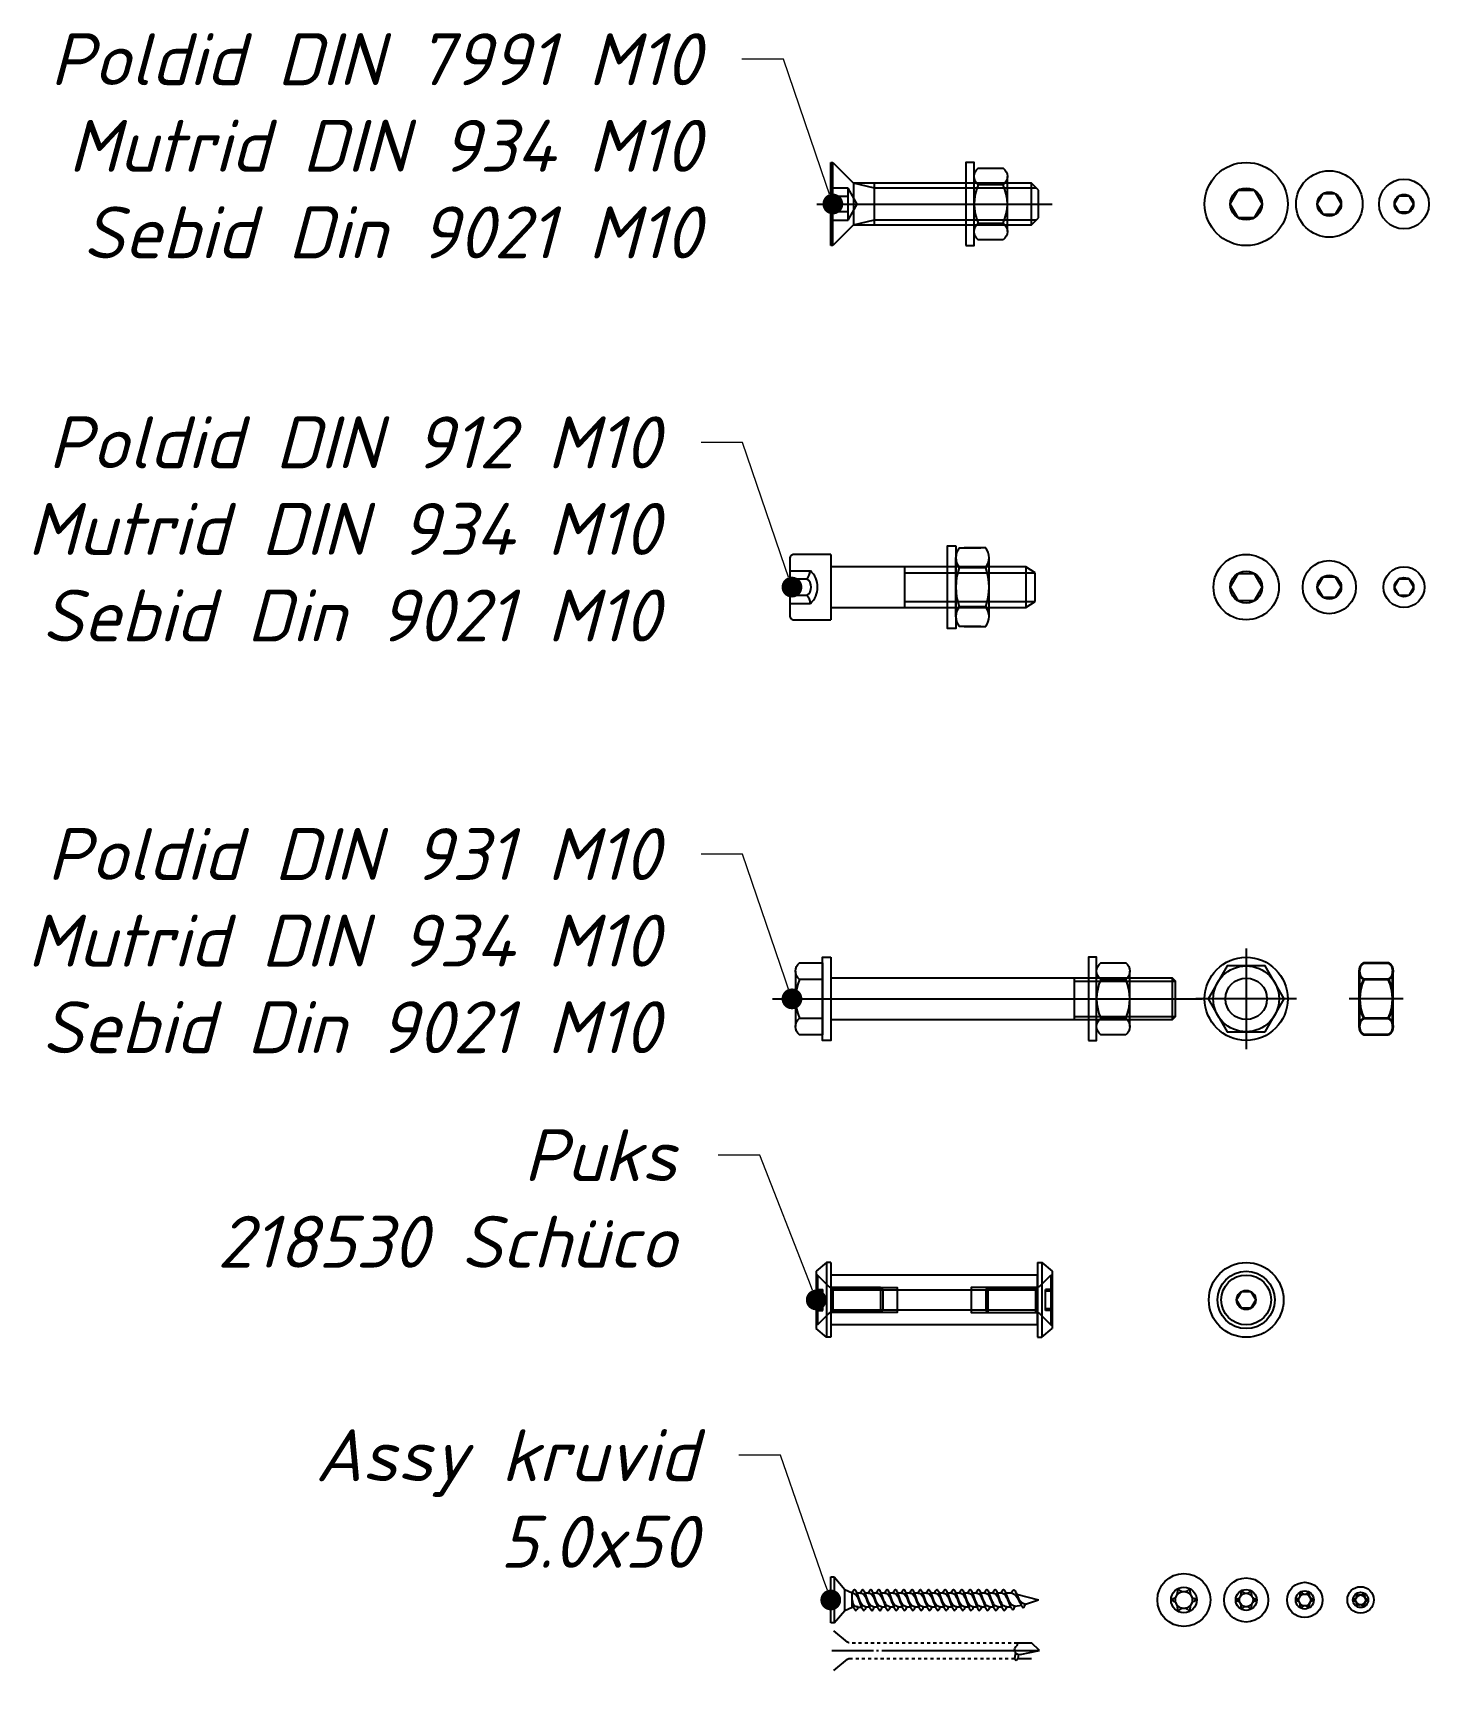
# Model space of a CAD drawing. Header units: millimetres. Extents: x -29692 to 34729, y -8412 to 43293.
# Drawn here: x -16602 to -16266.1, y 1218.2 to 1616.5 of the extents above; entities that cross this region are included whole.
import ezdxf
from ezdxf import colors
from ezdxf.entities.mleader import LeaderData, LeaderLine
from ezdxf.math import Vec2, Vec3

# ---------------------------------------------------------------- set-up
doc = ezdxf.new("R2010")
doc.units = ezdxf.units.MM
doc.linetypes.add('CENTER2', pattern=[28.575, 19.05, -3.175, 3.175, -3.175])
doc.linetypes.add('GOST2.303 5', pattern=[24, 20, -1.5, 1, -1.5])
doc.layers.add('_0_001_Профили', color=150, linetype='Continuous', lineweight=35)
doc.layers.add('_0_004_Текст_01', color=7, linetype='Continuous', lineweight=18)
doc.styles.add('_DZ_2.5', font='isocpeui.ttf', dxfattribs={"height": 2.5})

# ---------------------------------------------------------------- blocks, each defined once
blk = doc.blocks.new('Mutter-M10')
at = {"color": 0, "linetype": 'ByBlock', "lineweight": -2}
for p, q in [((-6.65, -2), (6.65, -2)), ((-6.65, -10), (6.65, -10))]:
    blk.add_line(p, q, dxfattribs=at)
blk.add_lwpolyline([(-10, 0), (-10, -2), (10, -2), (10, 0)], close=True, dxfattribs=at)
for points in [[(-8.65, -9), (-8.65, -3, -0.5), (-4.65, -3), (-4.65, -9, -0.5)], [(4.65, -9), (4.65, -3, 0.215054), (-4.65, -3), (-4.65, -9, 0.215054)], [(4.65, -9), (4.65, -3, -0.5), (8.65, -3), (8.65, -9, -0.5)]]:
    blk.add_lwpolyline(points, format="xyb", close=True, dxfattribs=at)
blk = doc.blocks.new('*U1025')
at = {"color": 0, "linetype": 'ByBlock', "lineweight": -2}
for p, q in [((0, 14), (0, -89.41799)), ((6.65, 8.5), (-6.65, 8.5)), ((8.65, 2), (-8.65, 2)), ((5, -58.625), (-5, -58.625)), ((-4.25, -58.625), (-4.25, -83)), ((4.25, -58.625), (4.25, -83)), ((-5, -82.25), (5, -82.25))]:
    blk.add_line(p, q, dxfattribs=at)
for points in [[(-8.65, 2), (-8.65, 7.5, -0.5), (-4.65, 7.5), (-4.65, 2)], [(4.65, 2), (4.65, 7.5, -0.5), (8.65, 7.5), (8.65, 2)]]:
    blk.add_lwpolyline(points, format="xyb", dxfattribs=at)
blk.add_lwpolyline([(10, 0), (-10, 0), (-10, 2), (10, 2)], close=True, dxfattribs=at)
blk.add_lwpolyline([(-5, 0), (-5, -82.25), (-4.25, -83), (4.25, -83), (5, -82.25), (5, 0)], dxfattribs=at)
blk.add_arc((0, -2.81125), 11.31125, 65.7263511, 114.2736489, dxfattribs=at)
blk.add_blockref('Mutter-M10', (0, -62), dxfattribs=at)
blk = doc.blocks.new('*U1016')
at = {"color": 0, "linetype": 'ByBlock', "lineweight": -2}
for p, q in [((0, 12.1), (0, -12.1)), ((12.1, 0), (-12.1, 0))]:
    blk.add_line(p, q, dxfattribs=at)
blk.add_lwpolyline([(4.57, -7.92), (9.14, 0), (4.57, 7.92), (-4.57, 7.92), (-9.14, 0), (-4.57, -7.92)], close=True, dxfattribs=at)
for radius in [10, 7.92, 5]:
    blk.add_circle((0, 0), radius, dxfattribs=at)
blk = doc.blocks.new('*U1142')
at = {"color": 0, "linetype": 'ByBlock', "lineweight": -2}
for p, q in [((0.5, 10), (0, 10)), ((0, 10), (0, -10)), ((5.5, 5), (0.5, 10)), ((0.5, 10), (0.5, -10)), ((5.5, -5), (5.5, 5)), ((5.5, 5), (48.33, 5)), ((5.5, -5), (5.5, 5)), ((5.5, 5), (10.5, 3.83)), ((10.5, 5), (10.5, -5)), ((48.33, 5), (50, 3.33)), ((48.33, 5), (48.33, -5)), ((-3.33, 0), (53.33, 0)), ((0, 3.85), (4.17, 3.85)), ((0, -3.85), (0, 3.85)), ((4.17, 1.91), (0, 1.91)), ((4.17, 3.85), (6.39, 0)), ((4.17, 3.85), (4.17, -3.85)), ((6.39, 0), (4.17, -3.85)), ((10.5, 3.83), (49.5, 3.83)), ((50, 3.33), (50, -3.33)), ((0, -1.91), (4.17, -1.91)), ((4.17, -3.85), (0, -3.85)), ((10.5, -3.83), (5.5, -5)), ((49.5, -3.83), (10.5, -3.83)), ((50, -3.33), (48.33, -5)), ((0.5, -10), (5.5, -5)), ((48.33, -5), (5.5, -5)), ((0, -10), (0.5, -10))]:
    blk.add_line(p, q, dxfattribs=at)
at = {"color": 0, "linetype": 'ByBlock', "lineweight": -2, "extrusion": (0, 0, -1), "zscale": -1, "rotation": 270}
blk.add_blockref('Mutter-M10', (-32.5, 0), dxfattribs=at)
blk = doc.blocks.new('*U1132')
at = {"color": 0, "linetype": 'ByBlock', "lineweight": -2}
for p, q in [((0, -5.53), (0, 5.53)), ((0, 5.53), (0.85, 5.53)), ((0.85, 5.53), (0.85, -5.53)), ((0.85, 5.53), (3.4, 2.55)), ((3.4, -2.55), (3.4, 2.55)), ((3.4, 2.55), (5.11, 1.7)), ((5.11, -1.7), (5.11, 1.7)), ((5.11, 1.7), (5.11, 1.7)), ((5.11, 0), (5.45, -1.7)), ((6.25, 1.71), (7.06, 1.71)), ((6.25, 1.7), (7.37, -1.7)), ((8.19, 1.71), (9, 1.71)), ((8.19, 1.7), (9.32, -1.71)), ((10.13, 1.71), (10.94, 1.71)), ((10.13, 1.7), (11.25, -1.71)), ((12.07, 1.71), (12.94, 1.71)), ((12.08, 1.71), (13.2, -1.7)), ((14.08, 1.72), (14.95, 1.72)), ((14.08, 1.71), (15.2, -1.7)), ((16.08, 1.72), (16.95, 1.72)), ((16.08, 1.71), (17.2, -1.7)), ((18.08, 1.72), (18.95, 1.72)), ((18.08, 1.71), (19.2, -1.7)), ((20.08, 1.72), (20.95, 1.72)), ((20.08, 1.71), (21.2, -1.7)), ((22.08, 1.72), (22.95, 1.72)), ((22.08, 1.71), (23.2, -1.7)), ((24.08, 1.72), (24.95, 1.72)), ((24.08, 1.71), (25.2, -1.7)), ((26.08, 1.72), (26.95, 1.72)), ((26.08, 1.71), (27.2, -1.7)), ((28.08, 1.72), (28.95, 1.72)), ((28.08, 1.71), (29.2, -1.7)), ((30.08, 1.72), (30.95, 1.72)), ((30.08, 1.71), (31.2, -1.7)), ((32.08, 1.72), (32.95, 1.72)), ((32.08, 1.71), (33.2, -1.7)), ((34.08, 1.72), (34.95, 1.72)), ((34.08, 1.71), (35.2, -1.7)), ((36.08, 1.72), (36.95, 1.72)), ((36.08, 1.71), (37.2, -1.7)), ((38.08, 1.72), (38.95, 1.72)), ((38.08, 1.71), (39.2, -1.7)), ((40.08, 1.72), (40.95, 1.72)), ((40.08, 1.71), (41.2, -1.7)), ((42.09, 1.72), (42.68, 1.72)), ((42.09, 1.72), (43.21, -1.5)), ((42.68, 1.72), (43.45, 1.68)), ((44.59, 1.68), (45.71, -1.02)), ((44.72, 1.36), (50, 0)), ((46.85, -1.01), (50, 0)), ((0.85, -5.53), (3.4, -2.55)), ((3.4, -2.55), (5.11, -1.7)), ((5.11, -1.7), (5.45, -1.7)), ((6.59, -1.7), (7.37, -1.7)), ((9.32, -1.7), (8.52, -1.7)), ((11.26, -1.7), (10.46, -1.7)), ((13.2, -1.7), (12.39, -1.7)), ((15.2, -1.7), (14.34, -1.7)), ((16.3, -1.69), (17.33, -1.69)), ((18.3, -1.69), (19.33, -1.69)), ((20.3, -1.69), (21.33, -1.69)), ((22.3, -1.69), (23.33, -1.69)), ((24.3, -1.69), (25.33, -1.69)), ((26.3, -1.69), (27.33, -1.69)), ((28.3, -1.69), (29.33, -1.69)), ((30.3, -1.69), (31.33, -1.69)), ((32.3, -1.69), (33.33, -1.69)), ((34.3, -1.69), (35.33, -1.69)), ((36.3, -1.69), (37.33, -1.69)), ((38.3, -1.69), (39.33, -1.69)), ((40.3, -1.69), (41.33, -1.69)), ((42.3, -1.69), (43.33, -1.69)), ((44.35, -1.5), (45.88, -1.29)), ((0.85, -5.53), (0, -5.53))]:
    blk.add_line(p, q, dxfattribs=at)
for points, start_tangent, end_tangent in [([(5.11, 1.7), (5.74, 2.5), (6.25, 1.7)], (0.571797, 0.820395), (0.389557, -0.921002)), ([(5.11, 1.7), (5.82, 1.43), (6.64, 0.11), (7.37, -1.7)], (0.99352, -0.113659), (0.389557, -0.921002)), ([(6.59, -1.69), (5.83, -1.45), (5.5, -1.08), (5.11, 0)], (-0.99352, 0.113659), (-0.389557, 0.921002)), ([(8.51, -1.7), (7.8, -1.43), (6.98, -0.11), (6.25, 1.7)], (-0.99352, 0.113659), (-0.389557, 0.921002)), ([(7.05, 1.7), (7.68, 2.5), (8.19, 1.7)], (0.571797, 0.820395), (0.389557, -0.921002)), ([(7.05, 1.7), (7.76, 1.43), (8.58, 0.11), (9.31, -1.7)], (0.99352, -0.113659), (0.389557, -0.921002)), ([(10.46, -1.7), (9.74, -1.43), (8.92, -0.11), (8.19, 1.7)], (-0.99352, 0.113659), (-0.389557, 0.921002)), ([(8.99, 1.7), (9.62, 2.5), (10.13, 1.7)], (0.571797, 0.820395), (0.389557, -0.921002)), ([(8.99, 1.7), (9.7, 1.43), (10.52, 0.11), (11.25, -1.7)], (0.99352, -0.113659), (0.389557, -0.921002)), ([(12.39, -1.7), (11.68, -1.43), (10.86, -0.11), (10.13, 1.7)], (-0.99352, 0.113659), (-0.389557, 0.921002)), ([(10.94, 1.71), (11.56, 2.51), (12.08, 1.71)], (0.571797, 0.820395), (0.389557, -0.921002)), ([(10.94, 1.71), (11.65, 1.43), (12.47, 0.12), (13.2, -1.7)], (0.99352, -0.113659), (0.389557, -0.921002)), ([(14.34, -1.7), (13.63, -1.42), (12.81, -0.1), (12.08, 1.71)], (-0.99352, 0.113659), (-0.389557, 0.921002)), ([(12.94, 1.71), (13.57, 2.51), (14.08, 1.71)], (0.571797, 0.820395), (0.389557, -0.921002)), ([(12.94, 1.71), (13.65, 1.43), (14.47, 0.12), (15.2, -1.69)], (0.99352, -0.113659), (0.389557, -0.921002)), ([(16.34, -1.69), (15.63, -1.42), (14.81, -0.1), (14.08, 1.71)], (-0.99352, 0.113659), (-0.389557, 0.921002)), ([(14.94, 1.71), (15.57, 2.51), (16.08, 1.71)], (0.571797, 0.820395), (0.389557, -0.921002)), ([(14.94, 1.71), (15.65, 1.44), (16.47, 0.12), (17.2, -1.69)], (0.99352, -0.113659), (0.389557, -0.921002)), ([(18.34, -1.69), (17.63, -1.42), (16.81, -0.1), (16.08, 1.71)], (-0.99352, 0.113659), (-0.389557, 0.921002)), ([(16.94, 1.71), (17.57, 2.51), (18.08, 1.71)], (0.571797, 0.820395), (0.389557, -0.921002)), ([(16.94, 1.71), (17.65, 1.44), (18.47, 0.12), (19.2, -1.69)], (0.99352, -0.113659), (0.389557, -0.921002)), ([(20.34, -1.69), (19.63, -1.42), (18.81, -0.1), (18.08, 1.71)], (-0.99352, 0.113659), (-0.389557, 0.921002)), ([(18.94, 1.71), (19.57, 2.51), (20.08, 1.71)], (0.571797, 0.820395), (0.389557, -0.921002)), ([(18.94, 1.71), (19.65, 1.44), (20.47, 0.12), (21.2, -1.69)], (0.99352, -0.113659), (0.389557, -0.921002)), ([(22.34, -1.69), (21.63, -1.42), (20.81, -0.1), (20.08, 1.71)], (-0.99352, 0.113659), (-0.389557, 0.921002)), ([(20.94, 1.71), (21.57, 2.51), (22.08, 1.71)], (0.571797, 0.820395), (0.389557, -0.921002)), ([(20.94, 1.71), (21.65, 1.44), (22.47, 0.12), (23.2, -1.69)], (0.99352, -0.113659), (0.389557, -0.921002)), ([(24.34, -1.69), (23.63, -1.42), (22.81, -0.1), (22.08, 1.71)], (-0.99352, 0.113659), (-0.389557, 0.921002)), ([(22.94, 1.71), (23.57, 2.51), (24.08, 1.71)], (0.571797, 0.820395), (0.389557, -0.921002)), ([(22.94, 1.71), (23.65, 1.44), (24.47, 0.12), (25.2, -1.69)], (0.99352, -0.113659), (0.389557, -0.921002)), ([(26.34, -1.69), (25.63, -1.42), (24.81, -0.1), (24.08, 1.71)], (-0.99352, 0.113659), (-0.389557, 0.921002)), ([(24.94, 1.71), (25.57, 2.51), (26.08, 1.71)], (0.571797, 0.820395), (0.389557, -0.921002)), ([(24.94, 1.71), (25.65, 1.44), (26.47, 0.12), (27.2, -1.69)], (0.99352, -0.113659), (0.389557, -0.921002)), ([(28.34, -1.69), (27.63, -1.42), (26.81, -0.1), (26.08, 1.71)], (-0.99352, 0.113659), (-0.389557, 0.921002)), ([(26.94, 1.71), (27.57, 2.51), (28.08, 1.71)], (0.571797, 0.820395), (0.389557, -0.921002)), ([(26.94, 1.71), (27.65, 1.44), (28.47, 0.12), (29.2, -1.69)], (0.99352, -0.113659), (0.389557, -0.921002)), ([(30.34, -1.69), (29.63, -1.42), (28.81, -0.1), (28.08, 1.71)], (-0.99352, 0.113659), (-0.389557, 0.921002)), ([(28.94, 1.71), (29.57, 2.51), (30.08, 1.71)], (0.571797, 0.820395), (0.389557, -0.921002)), ([(28.94, 1.71), (29.65, 1.44), (30.47, 0.12), (31.2, -1.69)], (0.99352, -0.113659), (0.389557, -0.921002)), ([(32.34, -1.69), (31.63, -1.42), (30.81, -0.1), (30.08, 1.71)], (-0.99352, 0.113659), (-0.389557, 0.921002)), ([(30.94, 1.71), (31.57, 2.51), (32.08, 1.71)], (0.571797, 0.820395), (0.389557, -0.921002)), ([(30.94, 1.71), (31.65, 1.44), (32.47, 0.12), (33.2, -1.69)], (0.99352, -0.113659), (0.389557, -0.921002)), ([(34.34, -1.69), (33.63, -1.42), (32.81, -0.1), (32.08, 1.71)], (-0.99352, 0.113659), (-0.389557, 0.921002)), ([(32.94, 1.71), (33.57, 2.51), (34.08, 1.71)], (0.571797, 0.820395), (0.389557, -0.921002)), ([(32.94, 1.71), (33.65, 1.44), (34.47, 0.12), (35.2, -1.69)], (0.99352, -0.113659), (0.389557, -0.921002)), ([(36.34, -1.69), (35.63, -1.42), (34.81, -0.1), (34.08, 1.71)], (-0.99352, 0.113659), (-0.389557, 0.921002)), ([(34.94, 1.71), (35.57, 2.51), (36.08, 1.71)], (0.571797, 0.820395), (0.389557, -0.921002)), ([(34.94, 1.71), (35.65, 1.44), (36.47, 0.12), (37.2, -1.69)], (0.99352, -0.113659), (0.389557, -0.921002)), ([(38.34, -1.69), (37.63, -1.42), (36.81, -0.1), (36.08, 1.71)], (-0.99352, 0.113659), (-0.389557, 0.921002)), ([(36.94, 1.71), (37.57, 2.51), (38.08, 1.71)], (0.571797, 0.820395), (0.389557, -0.921002)), ([(36.94, 1.71), (37.65, 1.44), (38.47, 0.12), (39.2, -1.69)], (0.99352, -0.113659), (0.389557, -0.921002)), ([(40.34, -1.69), (39.63, -1.42), (38.81, -0.1), (38.08, 1.71)], (-0.99352, 0.113659), (-0.389557, 0.921002)), ([(38.94, 1.71), (39.57, 2.51), (40.08, 1.71)], (0.571797, 0.820395), (0.389557, -0.921002)), ([(38.94, 1.71), (39.65, 1.44), (40.47, 0.12), (41.2, -1.69)], (0.99352, -0.113659), (0.389557, -0.921002)), ([(42.34, -1.69), (41.63, -1.42), (40.81, -0.1), (40.08, 1.71)], (-0.99352, 0.113659), (-0.389557, 0.921002)), ([(40.95, 1.72), (41.57, 2.52), (42.09, 1.72)], (0.571797, 0.820395), (0.389557, -0.921002)), ([(40.95, 1.72), (41.66, 1.44), (42.52, 0.12), (43.21, -1.5)], (0.99352, -0.113659), (0.389557, -0.921002)), ([(44.35, -1.5), (43.64, -1.22), (42.77, 0.1), (42.09, 1.72)], (-0.99352, 0.113659), (-0.389557, 0.921002)), ([(43.45, 1.68), (44.07, 2.48), (44.59, 1.69)], (0.571797, 0.820395), (0.389557, -0.921002)), ([(43.45, 1.68), (44.16, 1.4), (45.02, 0.28), (45.71, -1.02)], (0.99352, -0.113659), (0.389557, -0.921002)), ([(46.85, -1.01), (46.14, -0.74), (45.27, 0.26), (44.59, 1.69)], (-0.99352, 0.113659), (-0.389557, 0.921002)), ([(5.45, -1.7), (6.08, -2.5), (6.59, -1.7)], (0.571797, -0.820395), (0.389557, 0.921002)), ([(7.37, -1.71), (8, -2.5), (8.51, -1.71)], (0.571797, -0.820395), (0.389557, 0.921002)), ([(9.31, -1.71), (9.94, -2.51), (10.45, -1.71)], (0.571797, -0.820395), (0.389557, 0.921002)), ([(11.25, -1.71), (11.88, -2.51), (12.39, -1.71)], (0.571797, -0.820395), (0.389557, 0.921002)), ([(13.2, -1.7), (13.83, -2.5), (14.34, -1.7)], (0.571797, -0.820395), (0.389557, 0.921002)), ([(15.2, -1.7), (15.83, -2.5), (16.34, -1.7)], (0.571797, -0.820395), (0.389557, 0.921002)), ([(17.2, -1.7), (17.83, -2.5), (18.34, -1.7)], (0.571797, -0.820395), (0.389557, 0.921002)), ([(19.2, -1.7), (19.83, -2.5), (20.34, -1.7)], (0.571797, -0.820395), (0.389557, 0.921002)), ([(21.2, -1.7), (21.83, -2.5), (22.34, -1.7)], (0.571797, -0.820395), (0.389557, 0.921002)), ([(23.2, -1.7), (23.83, -2.5), (24.34, -1.7)], (0.571797, -0.820395), (0.389557, 0.921002)), ([(25.2, -1.7), (25.83, -2.5), (26.34, -1.7)], (0.571797, -0.820395), (0.389557, 0.921002)), ([(27.2, -1.7), (27.83, -2.5), (28.34, -1.7)], (0.571797, -0.820395), (0.389557, 0.921002)), ([(29.2, -1.7), (29.83, -2.5), (30.34, -1.7)], (0.571797, -0.820395), (0.389557, 0.921002)), ([(31.2, -1.7), (31.83, -2.5), (32.34, -1.7)], (0.571797, -0.820395), (0.389557, 0.921002)), ([(33.2, -1.7), (33.83, -2.5), (34.34, -1.7)], (0.571797, -0.820395), (0.389557, 0.921002)), ([(35.2, -1.7), (35.83, -2.5), (36.34, -1.7)], (0.571797, -0.820395), (0.389557, 0.921002)), ([(37.2, -1.7), (37.83, -2.5), (38.34, -1.7)], (0.571797, -0.820395), (0.389557, 0.921002)), ([(39.2, -1.7), (39.83, -2.5), (40.34, -1.7)], (0.571797, -0.820395), (0.389557, 0.921002)), ([(41.2, -1.7), (41.83, -2.5), (42.34, -1.7)], (0.571797, -0.820395), (0.389557, 0.921002)), ([(43.21, -1.5), (43.85, -2.31), (44.35, -1.5)], (0.571797, -0.820395), (0.389557, 0.921002)), ([(45.71, -1.02), (46.35, -1.83), (46.85, -1.01)], (0.571797, -0.820395), (0.389557, 0.921002))]:
    blk.add_spline(points, degree=3, dxfattribs=dict(at, start_tangent=start_tangent, end_tangent=end_tangent))
blk = doc.blocks.new('218530')
at = {"color": 0, "linetype": 'ByBlock', "lineweight": -2}
for points in [[(-1, 9), (-3.5, 6.9)], [(0, 9), (-1, 9)], [(-1, 9), (-1, -9)], [(0, 9), (0, -9)], [(49.8, 9), (50.8, 9), (50.8, -9)], [(49.8, 9), (49.8, -9)], [(50.8, 9), (53.3, 6.9)], [(-3.5, 6.9), (-3.5, -6.9)], [(-3.2, 6), (-3.5, 6)], [(-3.5, 6), (-3.5, -6)], [(-0.43, 3.23), (-3.2, 6)], [(-3.2, 6), (-3.2, -6)], [(50.23, 3.23), (53, 6)], [(53, 6), (53.3, 6)], [(53, 6), (53, -6)], [(53.3, 6.9), (53.3, -6.9)], [(53.3, 6), (53.3, -6)], [(-3.5, 2.53), (-1.9, 2.53)], [(-3.5, 2.12), (-1.9, 2.12)], [(-1.9, -2.53), (-1.9, 2.53)], [(-0.43, 3.23), (-0.39, 3.2), (-0.35, 3.16), (-0.3, 3.13), (0.04, 3.01), (0.13, 3)], [(0, 3), (16, 3), (16, -3), (0, -3)], [(0, -3), (0.35, -2.4), (0.35, 2.4), (0, 3)], [(12, 3), (0.13, 3)], [(12.5, 2.5), (12.5, -2.5), (12, -3), (0.13, -3)], [(0.35, 2.4), (16, 2.4), (33.8, 2.4), (49.46, 2.4), (49.8, 3), (33.8, 3), (33.8, -3), (49.8, -3), (49.46, -2.4), (49.46, 2.4)], [(0.5, 3), (0.5, -3)], [(0.5, 2.5), (12.5, 2.5)], [(12, 3), (12, -3)], [(12.5, 2.5), (12, 3)], [(37.3, 2.5), (37.8, 3)], [(37.3, 2.5), (37.3, -2.5), (37.8, -3), (49.66, -3)], [(49.3, 2.5), (37.3, 2.5)], [(37.8, 3), (37.8, -3)], [(37.8, 3), (49.66, 3)], [(49.3, 3), (49.3, -3)], [(50.23, 3.23), (50.11, 3.14), (49.66, 3)], [(53.3, 2.53), (51.7, 2.53)], [(51.7, -2.53), (51.7, 2.53)], [(53.3, 2.12), (51.7, 2.12)], [(-3.5, -2.12), (-1.9, -2.12)], [(-3.5, -2.53), (-1.9, -2.53)], [(-0.43, -3.23), (-3.2, -6)], [(0.13, -3), (-0.1, -3.03), (-0.43, -3.23)], [(0.35, -2.4), (16, -2.4), (33.8, -2.4), (49.46, -2.4)], [(0.5, -2.5), (12.5, -2.5)], [(49.3, -2.5), (37.3, -2.5)], [(49.66, -3), (49.75, -3), (49.82, -3.01), (49.9, -3.04), (49.96, -3.05), (50.01, -3.08), (50.23, -3.23)], [(50.23, -3.23), (53, -6)], [(53.3, -2.12), (51.7, -2.12)], [(53.3, -2.53), (51.7, -2.53)], [(-3.2, -6), (-3.5, -6)], [(0, -9), (-1, -9), (-3.5, -6.9)], [(49.8, -9), (50.8, -9), (53.3, -6.9)], [(53, -6), (53.3, -6)]]:
    blk.add_lwpolyline(points, dxfattribs=at)
blk.add_lwpolyline([(0, -5.95), (49.8, -5.95), (49.8, 5.95), (0, 5.95)], close=True, dxfattribs=at)
blk = doc.blocks.new('*U1144')
at = {"color": 0, "linetype": 'ByBlock', "lineweight": -2}
for p, q in [((0, 8), (0, -8)), ((47.71, 5), (0, 5)), ((18, 5), (18, -5)), ((50, 3.5), (47.71, 5)), ((47.71, 5), (47.71, -5)), ((-10, 4), (-5, 4)), ((-10, 2), (-5.86, 2)), ((18, 3.5), (50, 3.5)), ((50, -3.5), (50, 3.5)), ((-10, -2), (-5.86, -2)), ((-10, -4), (-5, -4)), ((18, -3.5), (50, -3.5)), ((47.71, -5), (50, -3.5)), ((0, -5), (47.71, -5))]:
    blk.add_line(p, q, dxfattribs=at)
blk.add_lwpolyline([(0, 8), (-9, 8, 0.414214), (-10, 7), (-10, -7, 0.414214), (-9, -8), (0, -8)], format="xyb", dxfattribs=at)
for centre, radius, start, end in [((-8.33, 4.24), 3.33, 317.7354, 355.8315), ((-7.21, 0), 2.42, 304.1139, 55.8861), ((-8.59, 0), 5.38, 311.9186, 48.0814), ((-7.86, -4.04), 2.86, 0.8932, 45.5398)]:
    blk.add_arc(centre, radius, start, end, dxfattribs=at)
blk = doc.blocks.new('*U1143')
at = {"color": 0, "linetype": 'ByBlock', "lineweight": -2}
for p, q in [((-4, 9.44), (-9.2, 9.44)), ((-8, 9.44), (-2.8, 9.44)), ((-10, 7.17), (-10, -7.17)), ((-9.2, 4.72), (-4, 4.72)), ((-4, 4.72), (-9.2, 4.72)), ((-2.8, 4.72), (-8, 4.72)), ((-8, 4.72), (-2.8, 4.72)), ((-2, 7.17), (-2, -7.17)), ((-9.2, -4.72), (-4, -4.72)), ((-4, -4.72), (-9.2, -4.72)), ((-2.8, -4.72), (-8, -4.72)), ((-8, -4.72), (-2.8, -4.72)), ((-9.2, -9.44), (-4, -9.44)), ((-2.8, -9.44), (-8, -9.44))]:
    blk.add_line(p, q, dxfattribs=at)
blk.add_lwpolyline([(-2, -9.98), (-2, 9.98), (0, 9.98), (0, -9.98)], close=True, dxfattribs=at)
for centre, radius, start, end in [((-6.12, 7.08), 3.88, 142.5331, 217.4669), ((-5.88, 7.08), 3.88, 322.5331, 37.4669), ((4.31, 0), 14.31, 160.7523, 199.2477), ((-16.31, 0), 14.31, 340.7523, 19.2477), ((-6.12, -7.08), 3.88, 142.5331, 217.4669), ((-5.88, -7.08), 3.88, 322.5331, 37.4669)]:
    blk.add_arc(centre, radius, start, end, dxfattribs=at)
blk = doc.blocks.new('Puitkruvi 5.0 pealt TX')
at = {"color": 0, "linetype": 'ByBlock', "lineweight": -2}
for radius in [5.31, 2.52, 1.64]:
    blk.add_circle((0, 0), radius, dxfattribs=at)
for centre, radius, start, end in [((-1.7, 0.98), 0.292, 68.0283, 231.9717), ((-2.51, 0.15), 0.873, 356.5651, 43.3008), ((-1.39, 2.1), 0.873, 256.6992, 303.4349), ((-1.12, 2.25), 0.873, 296.5651, 343.3008), ((0, 1.96), 0.292, 8.0283, 171.9717), ((1.12, 2.25), 0.873, 196.6992, 243.4349), ((1.39, 2.1), 0.873, 236.5651, 283.3008), ((1.7, 0.98), 0.292, 308.0283, 111.9717), ((2.51, 0.15), 0.873, 136.6992, 183.4349), ((-1.7, -0.98), 0.292, 128.0283, 291.9717), ((-2.51, -0.15), 0.873, 316.6992, 3.4349), ((-1.39, -2.1), 0.873, 56.5651, 103.3008), ((-1.12, -2.25), 0.873, 16.6992, 63.4349), ((0, -1.96), 0.292, 188.0283, 351.9717), ((1.12, -2.25), 0.873, 116.5651, 163.3008), ((1.39, -2.1), 0.873, 76.6992, 123.4349), ((1.7, -0.98), 0.292, 248.0283, 51.9717), ((2.51, -0.15), 0.873, 176.5651, 223.3008)]:
    blk.add_arc(centre, radius, start, end, dxfattribs=at)
blk = doc.blocks.new('5.0')
at = {"color": 0, "linetype": 'ByBlock', "lineweight": -2}
blk.add_blockref('Puitkruvi 5.0 pealt TX', (0, 0), dxfattribs=at)
blk = doc.blocks.new('Puitkruvi 6.0 pealt TX')
at = {"color": 0, "linetype": 'ByBlock', "lineweight": -2}
for radius in [6.37, 3.1, 2.03]:
    blk.add_circle((0, 0), radius, dxfattribs=at)
for centre, radius, start, end in [((-2.09, 1.21), 0.36, 68.0283, 231.9717), ((-3.1, 0.19), 1.08, 356.5651, 43.3008), ((-1.71, 2.59), 1.08, 256.6992, 303.4349), ((-1.39, 2.78), 1.08, 296.5651, 343.3008), ((0, 2.42), 0.36, 8.0283, 171.9717), ((1.39, 2.78), 1.08, 196.6992, 243.4349), ((1.71, 2.59), 1.08, 236.5651, 283.3008), ((2.09, 1.21), 0.36, 308.0283, 111.9717), ((3.1, 0.19), 1.08, 136.6992, 183.4349), ((-2.09, -1.21), 0.36, 128.0283, 291.9717), ((-3.1, -0.19), 1.08, 316.6992, 3.4349), ((-1.71, -2.59), 1.08, 56.5651, 103.3008), ((-1.39, -2.78), 1.08, 16.6992, 63.4349), ((0, -2.42), 0.36, 188.0283, 351.9717), ((1.39, -2.78), 1.08, 116.5651, 163.3008), ((1.71, -2.59), 1.08, 76.6992, 123.4349), ((2.09, -1.21), 0.36, 248.0283, 51.9717), ((3.1, -0.19), 1.08, 176.5651, 223.3008)]:
    blk.add_arc(centre, radius, start, end, dxfattribs=at)
blk = doc.blocks.new('6.0')
at = {"color": 0, "linetype": 'ByBlock', "lineweight": -2}
blk.add_blockref('Puitkruvi 6.0 pealt TX', (0, 0), dxfattribs=at)
blk = doc.blocks.new('Puitkruvi 4.0 pealt TX')
at = {"color": 0, "linetype": 'ByBlock', "lineweight": -2}
for radius in [4.25, 2.18, 1.42]:
    blk.add_circle((0, 0), radius, dxfattribs=at)
for centre, radius, start, end in [((-1.47, 0.85), 0.253, 68.0283, 231.9717), ((-2.18, 0.13), 0.757, 356.5651, 43.3008), ((-1.2, 1.82), 0.757, 256.6992, 303.4349), ((-0.98, 1.95), 0.757, 296.5651, 343.3008), ((0, 1.7), 0.253, 8.0283, 171.9717), ((0.98, 1.95), 0.757, 196.6992, 243.4349), ((1.2, 1.82), 0.757, 236.5651, 283.3008), ((1.47, 0.85), 0.253, 308.0283, 111.9717), ((2.18, 0.13), 0.757, 136.6992, 183.4349), ((-1.47, -0.85), 0.253, 128.0283, 291.9717), ((-2.18, -0.13), 0.757, 316.6992, 3.4349), ((-1.2, -1.82), 0.757, 56.5651, 103.3008), ((-0.98, -1.95), 0.757, 16.6992, 63.4349), ((0, -1.7), 0.253, 188.0283, 351.9717), ((0.98, -1.95), 0.757, 116.5651, 163.3008), ((1.2, -1.82), 0.757, 76.6992, 123.4349), ((1.47, -0.85), 0.253, 248.0283, 51.9717), ((2.18, -0.13), 0.757, 176.5651, 223.3008)]:
    blk.add_arc(centre, radius, start, end, dxfattribs=at)
blk = doc.blocks.new('4.0')
at = {"color": 0, "linetype": 'ByBlock', "lineweight": -2}
blk.add_blockref('Puitkruvi 4.0 pealt TX', (0, 0), dxfattribs=at)
blk = doc.blocks.new('Puitkruvi 3.0 pealt TX')
at = {"color": 0, "linetype": 'ByBlock', "lineweight": -2}
for radius in [3.19, 1.84, 1.2]:
    blk.add_circle((0, 0), radius, dxfattribs=at)
for centre, radius, start, end in [((-1.24, 0.72), 0.214, 68.0283, 231.9717), ((-1.84, 0.11), 0.64, 356.5651, 43.3008), ((-1.02, 1.54), 0.64, 256.6992, 303.4349), ((-0.83, 1.65), 0.64, 296.5651, 343.3008), ((0, 1.44), 0.214, 8.0283, 171.9717), ((0.83, 1.65), 0.64, 196.6992, 243.4349), ((1.02, 1.54), 0.64, 236.5651, 283.3008), ((1.24, 0.72), 0.214, 308.0283, 111.9717), ((1.84, 0.11), 0.64, 136.6992, 183.4349), ((-1.24, -0.72), 0.214, 128.0283, 291.9717), ((-1.84, -0.11), 0.64, 316.6992, 3.4349), ((-1.02, -1.54), 0.64, 56.5651, 103.3008), ((-0.83, -1.65), 0.64, 16.6992, 63.4349), ((0, -1.44), 0.214, 188.0283, 351.9717), ((0.83, -1.65), 0.64, 116.5651, 163.3008), ((1.02, -1.54), 0.64, 76.6992, 123.4349), ((1.24, -0.72), 0.214, 248.0283, 51.9717), ((1.84, -0.11), 0.64, 176.5651, 223.3008)]:
    blk.add_arc(centre, radius, start, end, dxfattribs=at)
blk = doc.blocks.new('3.0')
at = {"color": 0, "linetype": 'ByBlock', "lineweight": -2}
blk.add_blockref('Puitkruvi 3.0 pealt TX', (0, 0), dxfattribs=at)
blk = doc.blocks.new('DIN 7991 M10')
at = {"color": 0, "linetype": 'ByBlock', "lineweight": -2}
for p, q in [((-3.32, 1.92), (0, 3.84)), ((-3.32, -1.92), (-3.32, 1.92)), ((0, 3.84), (3.32, 1.92)), ((3.32, 1.92), (3.32, -1.92)), ((0, -3.84), (-3.32, -1.92)), ((3.32, -1.92), (0, -3.84))]:
    blk.add_line(p, q, dxfattribs=at)
for radius in [10, 3.84]:
    blk.add_circle((0, 0), radius, dxfattribs=at)
blk = doc.blocks.new('DIN 7991 M8')
at = {"color": 0, "linetype": 'ByBlock', "lineweight": -2}
for p, q in [((-2.5, 1.44), (0, 2.89)), ((-2.5, -1.44), (-2.5, 1.44)), ((0, 2.89), (2.5, 1.44)), ((2.5, 1.44), (2.5, -1.44)), ((0, -2.89), (-2.5, -1.44)), ((2.5, -1.44), (0, -2.89))]:
    blk.add_line(p, q, dxfattribs=at)
for radius in [8, 2.89]:
    blk.add_circle((0, 0), radius, dxfattribs=at)
blk = doc.blocks.new('DIN 7991 M6')
at = {"color": 0, "linetype": 'ByBlock', "lineweight": -2}
for p, q in [((-2, 1.15), (0, 2.31)), ((-2, -1.15), (-2, 1.15)), ((0, 2.31), (2, 1.15)), ((2, 1.15), (2, -1.15)), ((0, -2.31), (-2, -1.15)), ((2, -1.15), (0, -2.31))]:
    blk.add_line(p, q, dxfattribs=at)
for radius in [6, 2.31]:
    blk.add_circle((0, 0), radius, dxfattribs=at)
blk = doc.blocks.new('218530 Schuco p')
at = {"color": 0, "linetype": 'ByBlock', "lineweight": -2}
for p, q in [((-2.31, 0), (-1.15, 2)), ((-1.15, -2), (-2.31, 0)), ((-1.15, 2), (1.15, 2)), ((1.15, 2), (2.31, 0)), ((2.31, 0), (1.15, -2)), ((1.15, -2), (-1.15, -2))]:
    blk.add_line(p, q, dxfattribs=at)
for radius in [9, 6.9, 6, 2.31]:
    blk.add_circle((0, 0), radius, dxfattribs=at)
blk = doc.blocks.new('DIN 912 M10 p')
at = {"color": 0, "linetype": 'ByBlock', "lineweight": -2}
for p, q in [((-3.84, 0), (-1.92, 3.32)), ((-1.92, -3.32), (-3.84, 0)), ((-1.92, 3.32), (1.92, 3.32)), ((1.92, 3.32), (3.84, 0)), ((3.84, 0), (1.92, -3.32)), ((1.92, -3.32), (-1.92, -3.32))]:
    blk.add_line(p, q, dxfattribs=at)
for radius in [7.87, 3.84]:
    blk.add_circle((0, 0), radius, dxfattribs=at)
blk = doc.blocks.new('DIN 912 M8 p')
at = {"color": 0, "linetype": 'ByBlock', "lineweight": -2}
for p, q in [((-2.89, 0), (-1.44, 2.5)), ((-1.44, -2.5), (-2.89, 0)), ((-1.44, 2.5), (1.44, 2.5)), ((1.44, 2.5), (2.89, 0)), ((2.89, 0), (1.44, -2.5)), ((1.44, -2.5), (-1.44, -2.5))]:
    blk.add_line(p, q, dxfattribs=at)
for radius in [6.4, 2.89]:
    blk.add_circle((0, 0), radius, dxfattribs=at)
blk = doc.blocks.new('DIN 912 M6 p')
at = {"color": 0, "linetype": 'ByBlock', "lineweight": -2}
for p, q in [((-2.31, 0), (-1.15, 2)), ((-1.15, -2), (-2.31, 0)), ((-1.15, 2), (1.15, 2)), ((1.15, 2), (2.31, 0)), ((2.31, 0), (1.15, -2)), ((1.15, -2), (-1.15, -2))]:
    blk.add_line(p, q, dxfattribs=at)
for radius in [4.92, 2.31]:
    blk.add_circle((0, 0), radius, dxfattribs=at)
blk = doc.blocks.new('_Dot')
at = {"color": 0, "linetype": 'ByBlock', "lineweight": -2}
blk.add_line((-0.5, 0), (-1, 0), dxfattribs=at)
at = {"color": 0, "linetype": 'ByBlock', "const_width": 0.5}
blk.add_lwpolyline([(-0.25, 0, 1), (0.25, 0, 1)], format="xyb", close=True, dxfattribs=at)
blk = doc.blocks.new('Гайка')
at = {"color": 0, "linetype": 'ByBlock', "lineweight": -2}
for p, q in [((-6.65, -2), (6.65, -2)), ((-6.65, -10), (6.65, -10))]:
    blk.add_line(p, q, dxfattribs=at)
for points in [[(-8.65, -9), (-8.65, -3, -0.5), (-4.65, -3), (-4.65, -9, -0.5)], [(4.65, -9), (4.65, -3, 0.215054), (-4.65, -3), (-4.65, -9, 0.215054)], [(4.65, -9), (4.65, -3, -0.5), (8.65, -3), (8.65, -9, -0.5)]]:
    blk.add_lwpolyline(points, format="xyb", close=True, dxfattribs=at)
blk = doc.blocks.new('*U776')
at = {"color": 0, "linetype": 'CENTER2', "transparency": 16777216}
blk.add_line((0, -6.5), (0, 6.5), dxfattribs=at)
blk = doc.blocks.new('*U775')
at = {"color": 9, "linetype": 'CENTER2'}
blk.add_blockref('*U776', (0, 0), dxfattribs=at)
at = {"layer": '_0_001_Профили', "color": 110}
blk.add_blockref('Гайка', (0, 6), dxfattribs=at)
blk = doc.blocks.new('*U771')
at = {"color": 0, "linetype": 'ByBlock', "lineweight": -2, "transparency": 16777216}
blk.add_line((0, -6.5), (0, 6.5), dxfattribs=at)
blk = doc.blocks.new('Гайка_шестигранная_M6-M16')
at = {"color": 0, "linetype": 'ByBlock', "lineweight": -2}
for name, p in [('Гайка', (0, 6)), ('*U771', (0, 0))]:
    blk.add_blockref(name, p, dxfattribs=at)
blk = doc.blocks.new('*U1167')
at = {"color": 0, "linetype": 'GOST2.303 5', "ltscale": 0.5}
for p, q in [((0, 0), (0, -43)), ((0, -18), (0, -50))]:
    blk.add_line(p, q, dxfattribs=at)
at = {"color": 0}
for p, q in [((-1.9, -4.9), (-1.9, -5.64)), ((-1.9, -6.4), (-1.9, -7.14)), ((-1.9, -7.9), (-1.9, -8.64)), ((1.9, -4.23), (1.9, -4.96)), ((1.9, -4.23), (1.9, -4.96)), ((1.9, -5.73), (1.9, -6.46)), ((1.9, -5.73), (1.9, -6.46)), ((1.9, -7.23), (1.9, -7.96)), ((1.9, -7.23), (1.9, -7.96)), ((-1.9, -9.4), (-1.9, -10.14)), ((-1.9, -10.9), (-1.9, -11.64)), ((1.9, -8.73), (1.9, -9.46)), ((1.9, -8.73), (1.9, -9.46)), ((1.9, -10.23), (1.9, -10.96)), ((1.9, -10.23), (1.9, -10.96)), ((1.9, -11.73), (1.9, -12.46)), ((1.9, -11.73), (1.9, -12.46)), ((-1.9, -12.4), (-1.9, -13.14)), ((-1.9, -13.9), (-1.9, -14.64)), ((-1.9, -15.4), (-1.9, -16.14)), ((1.9, -13.23), (1.9, -13.96)), ((1.9, -13.23), (1.9, -13.96)), ((1.9, -14.73), (1.9, -15.46)), ((-1.9, -16.9), (-1.9, -17.64)), ((-1.9, -18.4), (-1.9, -19.14)), ((-1.9, -19.9), (-1.9, -20.64)), ((1.9, -16.23), (1.9, -16.96)), ((1.9, -16.23), (1.9, -16.96)), ((1.9, -17.73), (1.9, -18.46)), ((1.9, -19.23), (1.9, -19.96)), ((-1.9, -21.4), (-1.9, -22.14)), ((-1.9, -22.9), (-1.9, -23.64)), ((1.9, -20.73), (1.9, -21.46)), ((1.9, -22.23), (1.9, -22.96)), ((1.9, -23.73), (1.9, -24.46)), ((-1.9, -24.4), (-1.9, -25.14)), ((-1.9, -25.9), (-1.9, -26.64)), ((-1.9, -27.4), (-1.9, -28.14)), ((1.9, -25.23), (1.9, -25.96)), ((1.9, -26.73), (1.9, -27.46)), ((-1.9, -28.9), (-1.9, -29.64)), ((-1.9, -30.4), (-1.9, -31.14)), ((1.9, -28.23), (1.9, -28.96)), ((1.9, -29.73), (1.9, -30.46)), ((1.9, -31.23), (1.9, -31.96)), ((-1.9, -31.9), (-1.9, -32.64)), ((-1.9, -33.4), (-1.9, -34.14)), ((-1.9, -34.9), (-1.9, -35.64)), ((1.9, -32.73), (1.9, -33.46)), ((1.9, -34.23), (1.9, -34.96)), ((1.9, -35.73), (1.9, -36.46)), ((-1.9, -36.4), (-1.9, -37.14)), ((-1.9, -37.9), (-1.9, -38.64)), ((-1.9, -39.4), (-1.9, -40.14)), ((1.9, -37.23), (1.9, -37.96)), ((1.9, -38.73), (1.9, -39.46)), ((-1.9, -40.9), (-1.9, -41.64)), ((-1.9, -42.4), (-1.9, -43.14)), ((1.9, -40.23), (1.9, -40.96)), ((1.9, -41.73), (1.9, -42.46)), ((1.9, -43.23), (1.9, -43.96)), ((-1.9, -43.9), (-1.9, -48.02)), ((-1.9, -44.64), (-1.1, -44.49)), ((0.96, -45.32), (0, -50)), ((0.54, -44.2), (1.9, -43.96)), ((0.96, -44.89), (1.9, -44.73)), ((1.9, -43.96), (2.4, -44.35)), ((2.4, -44.35), (1.9, -44.73)), ((1.9, -44.73), (1.9, -48.02)), ((0, -50), (-1.9, -48.02))]:
    blk.add_line(p, q, dxfattribs=at)
for points in [[(-1.9, -4.14), (-1.9, -4.08, 0.176327), (-2.02, -3.76), (-4.75, -0.5)], [(4.75, -0.5), (2.02, -3.76, 0.176327), (1.9, -4.08), (1.9, -4.46)]]:
    blk.add_lwpolyline(points, format="xyb", dxfattribs=at)
blk.add_arc((-0.15, -45.1), 1.13, 348.4033, 147.7552, dxfattribs=at)

msp = doc.modelspace()

# ---------------------------------------------------------------- block references
at = {"color": 0, "linetype": 'ByBlock', "lineweight": -2, "xscale": -1}
for name, p, rotation in [('*U1142', (-16410.033, 1575.374), 180), ('*U1167', (-16409.759, 1227.164), 90)]:
    msp.add_blockref(name, p, dxfattribs=dict(at, rotation=rotation))
at = {"color": 0, "linetype": 'ByBlock', "lineweight": -2}
for name, p, rotation in [('DIN 7991 M10', (-16310.033, 1575.374), 90), ('DIN 7991 M8', (-16290.033, 1575.374), 90), ('DIN 7991 M6', (-16272.053, 1575.374), 90), ('*U1143', (-16381.931, 1483.156), 180), ('*U775', (-16278.745, 1384.055), 90), ('Гайка_шестигранная_M6-M16', (-16278.745, 1384.055), 90.00000000000001), ('6.0', (-16325.033, 1239.364), 90), ('5.0', (-16310.033, 1239.364), 90), ('4.0', (-16295.936, 1239.364), 90), ('3.0', (-16282.49, 1239.364), 90)]:
    msp.add_blockref(name, p, dxfattribs=dict(at, rotation=rotation))
at = {"color": 0, "linetype": 'ByBlock', "lineweight": -2, "xscale": 0.9842519685043952, "yscale": 0.9842519685043952, "zscale": 0.9842519685043952}
msp.add_blockref('*U1144', (-16410.033, 1483.156), dxfattribs=at)
at = {"color": 0, "linetype": 'ByBlock', "lineweight": -2}
for name, p in [('DIN 912 M10 p', (-16310.033, 1483.156)), ('DIN 912 M8 p', (-16290.033, 1483.156)), ('DIN 912 M6 p', (-16272.053, 1483.156)), ('218530', (-16410.033, 1311.582)), ('218530 Schuco p', (-16310.033, 1311.582)), ('*U1132', (-16410.033, 1239.364))]:
    msp.add_blockref(name, p, dxfattribs=at)
at = {"color": 0, "linetype": 'ByBlock', "lineweight": -2, "extrusion": (0, 0, -1), "xscale": -1, "zscale": -1}
msp.add_blockref('*U1016', (16310.033, 1384.055), dxfattribs=at)
at = {"color": 0, "linetype": 'ByBlock', "lineweight": -2, "extrusion": (0, 0, -1), "xscale": -1, "zscale": -1, "rotation": 270}
msp.add_blockref('*U1025', (16410.033, 1384.055), dxfattribs=at)

# ---------------------------------------------------------------- leaders
at = {"layer": '_0_004_Текст_01'}
ml = msp.add_multileader_mtext('Standard', dxfattribs=at)
ml.set_content('Poldid DIN 7991 M10\\PMutrid DIN 934 M10\\PSebid Din 9021 M10', color=256, style='_DZ_2.5')
ml.set_leader_properties(color=256, linetype='ByLayer', lineweight=-1)
ml.set_arrow_properties(name='DOT')
ml.build(insert=Vec2(0, 0))
ml.multileader.update_dxf_attribs({"dogleg_length": 2, "arrow_head_size": 5, "scale": 5})
ctx = ml.context
ctx.base_point, ctx.scale, ctx.char_height, ctx.arrow_head_size, ctx.landing_gap_size, ctx.plane_origin = Vec3(-16606.094, 1610.217), 5, 12.5, 5, 10, Vec3(-16409.533, 1575.374)
ctx.text_align_type = 2
notes = []
notes.append((ctx, [(0, (1, 1, 0), (-16421.406, 1610.217), (-1, 0), 10, [(0, [(-16409.533, 1575.374)], 0, [])])]))
ctx.mtext.insert, ctx.mtext.alignment, ctx.mtext.flow_direction = Vec3(-16441.406, 1616.472), 3, 5
ml = msp.add_multileader_mtext('Standard', dxfattribs=at)
ml.set_content('Poldid DIN 912 M10\\PMutrid DIN 934 M10\\PSebid Din 9021 M10', color=256, style='_DZ_2.5')
ml.set_leader_properties(color=256, linetype='ByLayer', lineweight=-1)
ml.set_arrow_properties(name='DOT')
ml.build(insert=Vec2(0, 0))
ml.multileader.update_dxf_attribs({"dogleg_length": 2, "arrow_head_size": 5, "scale": 5})
ctx = ml.context
ctx.base_point, ctx.scale, ctx.char_height, ctx.arrow_head_size, ctx.landing_gap_size, ctx.plane_origin = Vec3(-16613.363, 1518), 5, 12.5, 5, 10, Vec3(-16419.375, 1483.156)
ctx.text_align_type = 2
notes.append((ctx, [(0, (1, 1, 0), (-16431.27, 1518), (-1, 0), 10, [(0, [(-16419.375, 1483.156)], 0, [])])]))
ctx.mtext.insert, ctx.mtext.alignment, ctx.mtext.flow_direction = Vec3(-16451.27, 1524.254), 3, 5
ml = msp.add_multileader_mtext('Standard', dxfattribs=at)
ml.set_content('Poldid DIN 931 M10\\PMutrid DIN 934 M10\\PSebid Din 9021 M10', color=256, style='_DZ_2.5')
ml.set_leader_properties(color=256, linetype='ByLayer', lineweight=-1)
ml.set_arrow_properties(name='DOT')
ml.build(insert=Vec2(0, 0))
ml.multileader.update_dxf_attribs({"dogleg_length": 2, "arrow_head_size": 5, "scale": 5})
ctx = ml.context
ctx.base_point, ctx.scale, ctx.char_height, ctx.arrow_head_size, ctx.landing_gap_size, ctx.plane_origin = Vec3(-16613.363, 1418.898), 5, 12.5, 5, 10, Vec3(-16419.375, 1384.055)
ctx.text_align_type = 2
notes.append((ctx, [(0, (1, 1, 0), (-16431.27, 1418.898), (-1, 0), 10, [(0, [(-16419.375, 1384.055)], 0, [])])]))
ctx.mtext.insert, ctx.mtext.alignment, ctx.mtext.flow_direction = Vec3(-16451.27, 1425.153), 3, 5
ml = msp.add_multileader_mtext('Standard', dxfattribs=at)
ml.set_content('Puks \\P218530 Sch{\\fISOCPEUR|b0|i1|c186|p34;ü}co', color=256, style='_DZ_2.5')
ml.set_leader_properties(color=256, linetype='ByLayer', lineweight=-1)
ml.set_arrow_properties(name='DOT')
ml.build(insert=Vec2(0, 0))
ml.multileader.update_dxf_attribs({"dogleg_length": 2, "arrow_head_size": 5, "scale": 5})
ctx = ml.context
ctx.base_point, ctx.scale, ctx.char_height, ctx.arrow_head_size, ctx.landing_gap_size, ctx.plane_origin = Vec3(-16570.172, 1346.426), 5, 12.5, 5, 10, Vec3(-16413.533, 1311.582)
ctx.text_align_type = 2
notes.append((ctx, [(0, (1, 1, 0), (-16427.104, 1346.426), (-1, 0), 10, [(0, [(-16413.533, 1311.582)], 0, [])])]))
ctx.mtext.insert, ctx.mtext.alignment, ctx.mtext.flow_direction = Vec3(-16447.104, 1352.68), 3, 5
ml = msp.add_multileader_mtext('Standard', dxfattribs=at)
ml.set_content('Assy kruvid\\P5.0x50', color=256, style='_DZ_2.5')
ml.set_leader_properties(color=256, linetype='ByLayer', lineweight=-1)
ml.set_arrow_properties(name='DOT')
ml.build(insert=Vec2(0, 0))
ml.multileader.update_dxf_attribs({"dogleg_length": 2, "arrow_head_size": 5, "scale": 5})
ctx = ml.context
ctx.base_point, ctx.scale, ctx.char_height, ctx.arrow_head_size, ctx.landing_gap_size, ctx.plane_origin = Vec3(-16547.021, 1274.207), 5, 12.5, 5, 10, Vec3(-16410.033, 1239.364)
ctx.text_align_type = 2
notes.append((ctx, [(0, (1, 1, 0), (-16422.144, 1274.207), (-1, 0), 10, [(0, [(-16410.033, 1239.364)], 0, [])])]))
ctx.mtext.insert, ctx.mtext.alignment, ctx.mtext.flow_direction = Vec3(-16442.144, 1280.457), 3, 5
for ctx, leaders in notes:
    for number, flags, end, landing, length, lines in leaders:
        leader = LeaderData()
        leader.index, (leader.has_last_leader_line, leader.has_dogleg_vector, leader.attachment_direction) = number, flags
        leader.last_leader_point, leader.dogleg_vector, leader.dogleg_length = Vec3(end), Vec3(landing), length
        for number, points, colour, breaks in lines:
            line = LeaderLine()
            line.index, line.vertices, line.color, line.breaks = number, Vec3.list(points), colors.encode_raw_color(colour), breaks
            leader.lines.append(line)
        ctx.leaders.append(leader)

doc.saveas('drawing.dxf')
